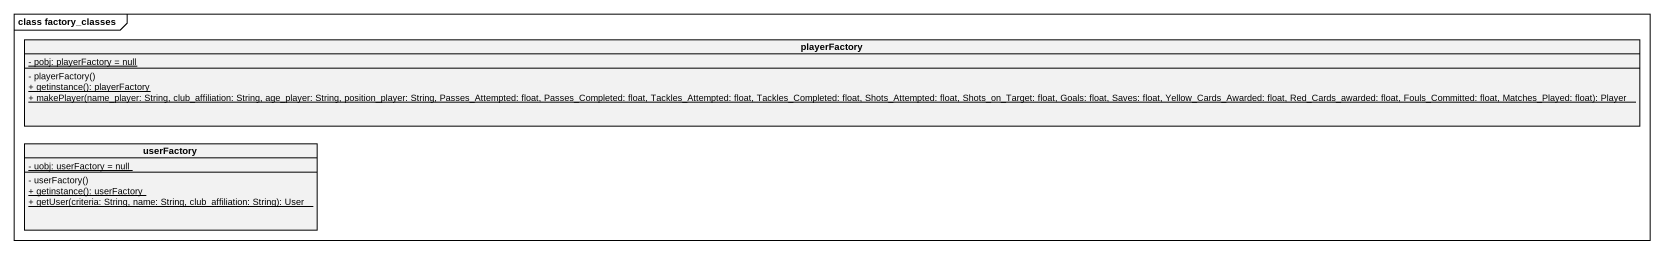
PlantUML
@startuml
mainframe class factory_classes
hide circle
hide empty members
skinparam classAttributeIconSize 0
class playerFactory {
  {static} - pobj: playerFactory = null
  - playerFactory()
  {static} + getinstance(): playerFactory
  {static} + makePlayer(name_player: String, club_affiliation: String, age_player: String, position_player: String, Passes_Attempted: float, Passes_Completed: float, Tackles_Attempted: float, Tackles_Completed: float, Shots_Attempted: float, Shots_on_Target: float, Goals: float, Saves: float, Yellow_Cards_Awarded: float, Red_Cards_awarded: float, Fouls_Committed: float, Matches_Played: float): Player
}
class userFactory {
  {static} - uobj: userFactory = null
  - userFactory()
  {static} + getinstance(): userFactory
  {static} + getUser(criteria: String, name: String, club_affiliation: String): User
}
@enduml
